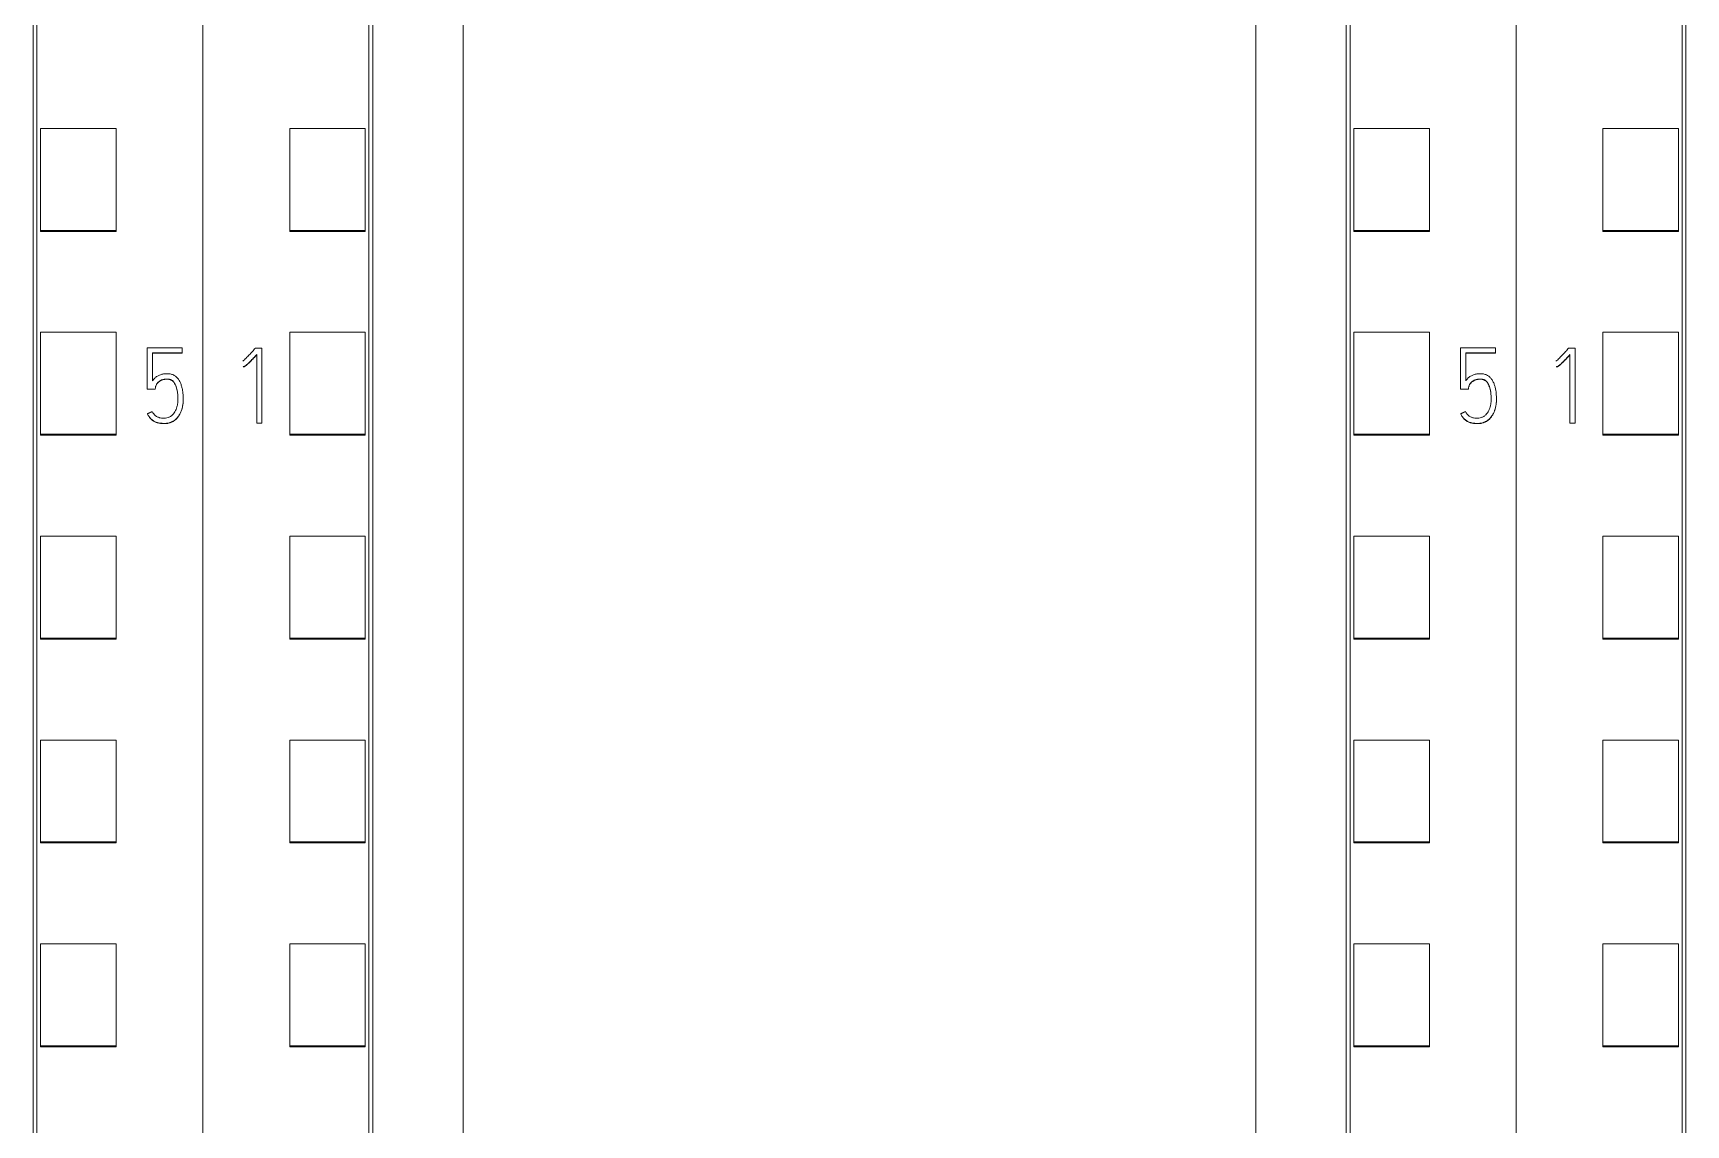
# Model space of a CAD drawing. Header units: millimetres. Extents: x 4137 to 6698, y 1400 to 3585.
# Drawn here: x 5489.75 to 5533.55, y 3314.25 to 3343.19 of the extents above; entities that cross this region are included whole.
import ezdxf

# ---------------------------------------------------------------- set-up
doc = ezdxf.new("R2010")
doc.units = ezdxf.units.MM
doc.layers.add('000-PI-Oprema', color=30, linetype='Continuous', lineweight=5)

msp = doc.modelspace()

# ---------------------------------------------------------------- linework, layer by layer
at = {"layer": '000-PI-Oprema', "color": 0, "linetype": 'ByBlock', "lineweight": 0}
for p, q in [((5494.248, 3360.459), (5494.248, 3247.041)), ((5494.248, 3360.459), (5494.248, 3247.041)), ((5529.048, 3360.459), (5529.048, 3247.041)), ((5529.048, 3360.459), (5529.048, 3247.041)), ((5489.848, 3249.363), (5489.848, 3358.178)), ((5498.648, 3358.178), (5498.648, 3249.363)), ((5524.648, 3249.363), (5524.648, 3358.178)), ((5533.448, 3358.178), (5533.448, 3249.363)), ((5489.948, 3337.956), (5489.948, 3340.659)), ((5489.948, 3340.659), (5491.948, 3340.659)), ((5491.948, 3337.956), (5491.948, 3340.659)), ((5496.548, 3337.956), (5496.548, 3340.659)), ((5498.548, 3340.659), (5496.548, 3340.659)), ((5498.548, 3337.956), (5498.548, 3340.659)), ((5524.748, 3337.956), (5524.748, 3340.659)), ((5524.748, 3340.659), (5526.748, 3340.659)), ((5526.748, 3337.956), (5526.748, 3340.659)), ((5531.348, 3337.956), (5531.348, 3340.659)), ((5533.348, 3340.659), (5531.348, 3340.659)), ((5533.348, 3337.956), (5533.348, 3340.659)), ((5489.948, 3337.956), (5491.948, 3337.956)), ((5489.948, 3337.927), (5489.948, 3337.956)), ((5489.948, 3337.927), (5491.948, 3337.927)), ((5491.948, 3337.927), (5491.948, 3337.956)), ((5496.548, 3337.927), (5496.548, 3337.956)), ((5498.548, 3337.956), (5496.548, 3337.956)), ((5498.548, 3337.927), (5496.548, 3337.927)), ((5498.548, 3337.927), (5498.548, 3337.956)), ((5524.748, 3337.956), (5526.748, 3337.956)), ((5524.748, 3337.927), (5524.748, 3337.956)), ((5524.748, 3337.927), (5526.748, 3337.927)), ((5526.748, 3337.927), (5526.748, 3337.956)), ((5531.348, 3337.927), (5531.348, 3337.956)), ((5533.348, 3337.956), (5531.348, 3337.956)), ((5533.348, 3337.927), (5531.348, 3337.927)), ((5533.348, 3337.927), (5533.348, 3337.956)), ((5489.948, 3332.555), (5489.948, 3335.257)), ((5489.948, 3335.257), (5491.948, 3335.257)), ((5491.948, 3332.555), (5491.948, 3335.257)), ((5496.548, 3332.555), (5496.548, 3335.257)), ((5498.548, 3335.257), (5496.548, 3335.257)), ((5498.548, 3332.555), (5498.548, 3335.257)), ((5524.748, 3332.555), (5524.748, 3335.257)), ((5524.748, 3335.257), (5526.748, 3335.257)), ((5526.748, 3332.555), (5526.748, 3335.257)), ((5531.348, 3332.555), (5531.348, 3335.257)), ((5533.348, 3335.257), (5531.348, 3335.257)), ((5533.348, 3332.555), (5533.348, 3335.257)), ((5492.775, 3334.848), (5492.775, 3333.754)), ((5493.699, 3334.848), (5492.775, 3334.848)), ((5492.914, 3333.975), (5492.914, 3334.71)), ((5492.914, 3334.71), (5493.699, 3334.71)), ((5493.699, 3334.704), (5492.914, 3334.704)), ((5493.699, 3334.71), (5493.699, 3334.848)), ((5493.699, 3334.71), (5493.699, 3334.704)), ((5495.814, 3334.837), (5495.639, 3334.837)), ((5495.675, 3334.666), (5495.675, 3332.853)), ((5495.814, 3332.853), (5495.814, 3334.837)), ((5527.575, 3334.848), (5527.575, 3333.754)), ((5528.499, 3334.848), (5527.575, 3334.848)), ((5527.714, 3333.975), (5527.714, 3334.71)), ((5527.714, 3334.71), (5528.499, 3334.71)), ((5528.499, 3334.704), (5527.714, 3334.704)), ((5528.499, 3334.71), (5528.499, 3334.848)), ((5528.499, 3334.71), (5528.499, 3334.704)), ((5530.614, 3334.837), (5530.439, 3334.837)), ((5530.475, 3334.666), (5530.475, 3332.853)), ((5530.614, 3332.853), (5530.614, 3334.837)), ((5492.775, 3333.754), (5492.775, 3333.748)), ((5492.775, 3333.754), (5492.986, 3333.754)), ((5492.986, 3333.748), (5492.775, 3333.748)), ((5492.986, 3333.754), (5492.986, 3333.748)), ((5527.575, 3333.754), (5527.575, 3333.748)), ((5527.575, 3333.754), (5527.786, 3333.754)), ((5527.786, 3333.748), (5527.575, 3333.748)), ((5527.786, 3333.754), (5527.786, 3333.748)), ((5493.726, 3333.49), (5493.726, 3333.496)), ((5528.526, 3333.49), (5528.526, 3333.496)), ((5492.78, 3333.099), (5492.78, 3333.093)), ((5495.675, 3332.853), (5495.814, 3332.853)), ((5495.675, 3332.853), (5495.675, 3332.847)), ((5495.814, 3332.847), (5495.675, 3332.847)), ((5495.814, 3332.853), (5495.814, 3332.847)), ((5527.58, 3333.099), (5527.58, 3333.093)), ((5530.475, 3332.853), (5530.614, 3332.853)), ((5530.475, 3332.853), (5530.475, 3332.847)), ((5530.614, 3332.847), (5530.475, 3332.847)), ((5530.614, 3332.853), (5530.614, 3332.847)), ((5489.948, 3332.527), (5489.948, 3332.555)), ((5489.948, 3332.555), (5491.948, 3332.555)), ((5489.948, 3332.527), (5491.948, 3332.527)), ((5491.948, 3332.527), (5491.948, 3332.555)), ((5496.548, 3332.527), (5496.548, 3332.555)), ((5498.548, 3332.555), (5496.548, 3332.555)), ((5498.548, 3332.527), (5496.548, 3332.527)), ((5498.548, 3332.527), (5498.548, 3332.555)), ((5524.748, 3332.527), (5524.748, 3332.555)), ((5524.748, 3332.555), (5526.748, 3332.555)), ((5524.748, 3332.527), (5526.748, 3332.527)), ((5526.748, 3332.527), (5526.748, 3332.555)), ((5531.348, 3332.527), (5531.348, 3332.555)), ((5533.348, 3332.555), (5531.348, 3332.555)), ((5533.348, 3332.527), (5531.348, 3332.527)), ((5533.348, 3332.527), (5533.348, 3332.555)), ((5489.948, 3327.153), (5489.948, 3329.856)), ((5489.948, 3329.856), (5491.948, 3329.856)), ((5491.948, 3327.153), (5491.948, 3329.856)), ((5496.548, 3327.153), (5496.548, 3329.856)), ((5498.548, 3329.856), (5496.548, 3329.856)), ((5498.548, 3327.153), (5498.548, 3329.856)), ((5524.748, 3327.153), (5524.748, 3329.856)), ((5524.748, 3329.856), (5526.748, 3329.856)), ((5526.748, 3327.153), (5526.748, 3329.856)), ((5531.348, 3327.153), (5531.348, 3329.856)), ((5533.348, 3329.856), (5531.348, 3329.856)), ((5533.348, 3327.153), (5533.348, 3329.856)), ((5489.948, 3327.127), (5489.948, 3327.153)), ((5489.948, 3327.153), (5491.948, 3327.153)), ((5489.948, 3327.127), (5491.948, 3327.127)), ((5491.948, 3327.127), (5491.948, 3327.153)), ((5496.548, 3327.127), (5496.548, 3327.153)), ((5498.548, 3327.153), (5496.548, 3327.153)), ((5498.548, 3327.127), (5496.548, 3327.127)), ((5498.548, 3327.127), (5498.548, 3327.153)), ((5524.748, 3327.127), (5524.748, 3327.153)), ((5524.748, 3327.153), (5526.748, 3327.153)), ((5524.748, 3327.127), (5526.748, 3327.127)), ((5526.748, 3327.127), (5526.748, 3327.153)), ((5531.348, 3327.127), (5531.348, 3327.153)), ((5533.348, 3327.153), (5531.348, 3327.153)), ((5533.348, 3327.127), (5531.348, 3327.127)), ((5533.348, 3327.127), (5533.348, 3327.153)), ((5489.948, 3321.752), (5489.948, 3324.454)), ((5489.948, 3324.454), (5491.948, 3324.454)), ((5491.948, 3321.752), (5491.948, 3324.454)), ((5496.548, 3321.752), (5496.548, 3324.454)), ((5498.548, 3324.454), (5496.548, 3324.454)), ((5498.548, 3321.752), (5498.548, 3324.454)), ((5524.748, 3321.752), (5524.748, 3324.454)), ((5524.748, 3324.454), (5526.748, 3324.454)), ((5526.748, 3321.752), (5526.748, 3324.454)), ((5531.348, 3321.752), (5531.348, 3324.454)), ((5533.348, 3324.454), (5531.348, 3324.454)), ((5533.348, 3321.752), (5533.348, 3324.454)), ((5489.948, 3321.727), (5489.948, 3321.752)), ((5489.948, 3321.752), (5491.948, 3321.752)), ((5489.948, 3321.727), (5491.948, 3321.727)), ((5491.948, 3321.727), (5491.948, 3321.752)), ((5496.548, 3321.727), (5496.548, 3321.752)), ((5498.548, 3321.752), (5496.548, 3321.752)), ((5498.548, 3321.727), (5496.548, 3321.727)), ((5498.548, 3321.727), (5498.548, 3321.752)), ((5524.748, 3321.727), (5524.748, 3321.752)), ((5524.748, 3321.752), (5526.748, 3321.752)), ((5524.748, 3321.727), (5526.748, 3321.727)), ((5526.748, 3321.727), (5526.748, 3321.752)), ((5531.348, 3321.727), (5531.348, 3321.752)), ((5533.348, 3321.752), (5531.348, 3321.752)), ((5533.348, 3321.727), (5531.348, 3321.727)), ((5533.348, 3321.727), (5533.348, 3321.752)), ((5489.948, 3316.35), (5489.948, 3319.052)), ((5489.948, 3319.052), (5491.948, 3319.052)), ((5491.948, 3316.35), (5491.948, 3319.052)), ((5496.548, 3316.35), (5496.548, 3319.052)), ((5498.548, 3319.052), (5496.548, 3319.052)), ((5498.548, 3316.35), (5498.548, 3319.052)), ((5524.748, 3316.35), (5524.748, 3319.052)), ((5524.748, 3319.052), (5526.748, 3319.052)), ((5526.748, 3316.35), (5526.748, 3319.052)), ((5531.348, 3316.35), (5531.348, 3319.052)), ((5533.348, 3319.052), (5531.348, 3319.052)), ((5533.348, 3316.35), (5533.348, 3319.052)), ((5489.948, 3316.328), (5489.948, 3316.35)), ((5489.948, 3316.35), (5491.948, 3316.35)), ((5489.948, 3316.328), (5491.948, 3316.328)), ((5491.948, 3316.328), (5491.948, 3316.35)), ((5496.548, 3316.328), (5496.548, 3316.35)), ((5498.548, 3316.35), (5496.548, 3316.35)), ((5498.548, 3316.328), (5496.548, 3316.328)), ((5498.548, 3316.328), (5498.548, 3316.35)), ((5524.748, 3316.328), (5524.748, 3316.35)), ((5524.748, 3316.35), (5526.748, 3316.35)), ((5524.748, 3316.328), (5526.748, 3316.328)), ((5526.748, 3316.328), (5526.748, 3316.35)), ((5531.348, 3316.328), (5531.348, 3316.35)), ((5533.348, 3316.35), (5531.348, 3316.35)), ((5533.348, 3316.328), (5531.348, 3316.328)), ((5533.348, 3316.328), (5533.348, 3316.35))]:
    msp.add_line(p, q, dxfattribs=at)
for points, knots in [([(5489.748, 3249.078), (5489.748, 3252.418), (5489.748, 3260.383), (5489.748, 3273.023), (5489.748, 3288.509), (5489.748, 3302.803), (5489.748, 3317.013), (5489.748, 3331.58), (5489.748, 3345.75), (5489.748, 3355.32), (5489.748, 3358.364)], [0, 0, 0, 0, 0.091483, 0.21812, 0.346206, 0.515858, 0.610111, 0.736264, 0.916066, 1, 1, 1, 1]), ([(5498.748, 3358.364), (5498.748, 3355.32), (5498.748, 3345.75), (5498.748, 3331.58), (5498.748, 3317.013), (5498.748, 3302.803), (5498.748, 3288.509), (5498.748, 3273.023), (5498.748, 3260.383), (5498.748, 3252.418), (5498.748, 3249.078)], [0, 0, 0, 0, 0.083934, 0.263736, 0.389889, 0.484142, 0.653794, 0.78188, 0.908517, 1, 1, 1, 1]), ([(5524.548, 3249.078), (5524.548, 3252.418), (5524.548, 3260.383), (5524.548, 3273.023), (5524.548, 3288.509), (5524.548, 3302.803), (5524.548, 3317.013), (5524.548, 3331.58), (5524.548, 3345.75), (5524.548, 3355.32), (5524.548, 3358.364)], [0, 0, 0, 0, 0.091483, 0.21812, 0.346206, 0.515858, 0.610111, 0.736264, 0.916066, 1, 1, 1, 1]), ([(5533.548, 3358.364), (5533.548, 3355.32), (5533.548, 3345.75), (5533.548, 3331.58), (5533.548, 3317.013), (5533.548, 3302.803), (5533.548, 3288.509), (5533.548, 3273.023), (5533.548, 3260.383), (5533.548, 3252.418), (5533.548, 3249.078)], [0, 0, 0, 0, 0.083934, 0.263736, 0.389889, 0.484142, 0.653794, 0.78188, 0.908517, 1, 1, 1, 1]), ([(5501.148, 3355.298), (5501.148, 3353.275), (5501.148, 3344.726), (5501.148, 3331.58), (5501.148, 3317.013), (5501.148, 3302.803), (5501.148, 3288.509), (5501.148, 3273.023), (5501.148, 3260.265), (5501.148, 3251.383), (5501.148, 3247.126), (5501.148, 3246.328)], [0, 0, 0, 0, 0.055935, 0.236292, 0.362833, 0.457376, 0.627551, 0.756032, 0.883059, 0.978086, 1, 1, 1, 1]), ([(5522.148, 3355.298), (5522.148, 3353.275), (5522.148, 3344.726), (5522.148, 3331.58), (5522.148, 3317.013), (5522.148, 3302.803), (5522.148, 3288.509), (5522.148, 3273.023), (5522.148, 3260.265), (5522.148, 3251.383), (5522.148, 3247.126), (5522.148, 3246.328)], [0, 0, 0, 0, 0.055935, 0.236292, 0.362833, 0.457376, 0.627551, 0.756032, 0.883059, 0.978086, 1, 1, 1, 1]), ([(5495.639, 3334.837), (5495.613, 3334.807), (5495.586, 3334.777), (5495.532, 3334.718), (5495.504, 3334.689), (5495.463, 3334.645), (5495.449, 3334.631), (5495.421, 3334.602), (5495.407, 3334.587), (5495.379, 3334.559), (5495.364, 3334.545), (5495.334, 3334.518), (5495.319, 3334.505), (5495.303, 3334.492)], [0, 0, 0, 0, 0.25, 0.25, 0.5, 0.5, 0.625, 0.625, 0.75, 0.75, 0.875, 0.875, 1, 1, 1, 1]), ([(5495.312, 3334.345), (5495.317, 3334.345), (5495.322, 3334.346), (5495.332, 3334.348), (5495.337, 3334.35), (5495.347, 3334.353), (5495.352, 3334.355), (5495.361, 3334.361), (5495.365, 3334.363), (5495.378, 3334.372), (5495.386, 3334.378), (5495.402, 3334.391), (5495.409, 3334.398), (5495.433, 3334.418), (5495.447, 3334.432), (5495.477, 3334.46), (5495.492, 3334.474), (5495.535, 3334.518), (5495.563, 3334.547), (5495.62, 3334.606), (5495.648, 3334.636), (5495.675, 3334.666)], [0, 0, 0, 0, 0.03125, 0.03125, 0.0625, 0.0625, 0.09375, 0.09375, 0.125, 0.125, 0.1875, 0.1875, 0.25, 0.25, 0.375, 0.375, 0.5, 0.5, 0.75, 0.75, 1, 1, 1, 1]), ([(5495.675, 3334.66), (5495.648, 3334.63), (5495.62, 3334.6), (5495.563, 3334.541), (5495.535, 3334.512), (5495.491, 3334.468), (5495.477, 3334.454), (5495.447, 3334.426), (5495.432, 3334.412), (5495.409, 3334.391), (5495.402, 3334.385), (5495.386, 3334.372), (5495.377, 3334.366), (5495.365, 3334.357), (5495.361, 3334.354), (5495.352, 3334.349), (5495.347, 3334.347), (5495.338, 3334.343), (5495.332, 3334.342), (5495.322, 3334.34), (5495.317, 3334.339), (5495.312, 3334.339)], [0, 0, 0, 0, 0.25, 0.25, 0.5, 0.5, 0.625, 0.625, 0.75, 0.75, 0.8125, 0.8125, 0.875, 0.875, 0.90625, 0.90625, 0.9375, 0.9375, 0.96875, 0.96875, 1, 1, 1, 1]), ([(5530.439, 3334.837), (5530.413, 3334.807), (5530.386, 3334.777), (5530.332, 3334.718), (5530.304, 3334.689), (5530.263, 3334.645), (5530.249, 3334.631), (5530.221, 3334.602), (5530.207, 3334.587), (5530.179, 3334.559), (5530.164, 3334.545), (5530.134, 3334.518), (5530.119, 3334.505), (5530.103, 3334.492)], [0, 0, 0, 0, 0.25, 0.25, 0.5, 0.5, 0.625, 0.625, 0.75, 0.75, 0.875, 0.875, 1, 1, 1, 1]), ([(5530.112, 3334.345), (5530.117, 3334.345), (5530.122, 3334.346), (5530.132, 3334.348), (5530.137, 3334.35), (5530.147, 3334.353), (5530.152, 3334.355), (5530.161, 3334.361), (5530.165, 3334.363), (5530.178, 3334.372), (5530.186, 3334.378), (5530.202, 3334.391), (5530.209, 3334.398), (5530.233, 3334.418), (5530.247, 3334.432), (5530.277, 3334.46), (5530.292, 3334.474), (5530.335, 3334.518), (5530.363, 3334.547), (5530.42, 3334.606), (5530.448, 3334.636), (5530.475, 3334.666)], [0, 0, 0, 0, 0.03125, 0.03125, 0.0625, 0.0625, 0.09375, 0.09375, 0.125, 0.125, 0.1875, 0.1875, 0.25, 0.25, 0.375, 0.375, 0.5, 0.5, 0.75, 0.75, 1, 1, 1, 1]), ([(5530.475, 3334.66), (5530.448, 3334.63), (5530.42, 3334.6), (5530.363, 3334.541), (5530.335, 3334.512), (5530.291, 3334.468), (5530.277, 3334.454), (5530.247, 3334.426), (5530.232, 3334.412), (5530.209, 3334.391), (5530.202, 3334.385), (5530.186, 3334.372), (5530.177, 3334.366), (5530.165, 3334.357), (5530.161, 3334.354), (5530.152, 3334.349), (5530.147, 3334.347), (5530.138, 3334.343), (5530.132, 3334.342), (5530.122, 3334.34), (5530.117, 3334.339), (5530.112, 3334.339)], [0, 0, 0, 0, 0.25, 0.25, 0.5, 0.5, 0.625, 0.625, 0.75, 0.75, 0.8125, 0.8125, 0.875, 0.875, 0.90625, 0.90625, 0.9375, 0.9375, 0.96875, 0.96875, 1, 1, 1, 1]), ([(5492.78, 3333.099), (5492.793, 3333.073), (5492.806, 3333.047), (5492.83, 3333.012), (5492.839, 3333), (5492.858, 3332.978), (5492.868, 3332.967), (5492.89, 3332.948), (5492.901, 3332.938), (5492.924, 3332.921), (5492.936, 3332.913), (5492.961, 3332.898), (5492.974, 3332.892), (5493, 3332.879), (5493.014, 3332.874), (5493.042, 3332.865), (5493.056, 3332.861), (5493.084, 3332.854), (5493.098, 3332.851), (5493.127, 3332.847), (5493.142, 3332.846), (5493.164, 3332.845), (5493.171, 3332.844), (5493.186, 3332.843), (5493.193, 3332.843), (5493.215, 3332.842), (5493.23, 3332.842), (5493.259, 3332.843), (5493.273, 3332.844), (5493.302, 3332.847), (5493.317, 3332.85), (5493.346, 3332.856), (5493.36, 3332.86), (5493.402, 3332.873), (5493.429, 3332.885), (5493.467, 3332.907), (5493.48, 3332.915), (5493.504, 3332.932), (5493.515, 3332.941), (5493.537, 3332.96), (5493.548, 3332.97), (5493.568, 3332.992), (5493.577, 3333.003), (5493.604, 3333.038), (5493.62, 3333.062), (5493.641, 3333.101), (5493.648, 3333.114), (5493.66, 3333.14), (5493.666, 3333.154), (5493.682, 3333.195), (5493.691, 3333.222), (5493.706, 3333.278), (5493.711, 3333.307), (5493.718, 3333.35), (5493.72, 3333.364), (5493.723, 3333.393), (5493.724, 3333.408), (5493.726, 3333.452), (5493.727, 3333.481), (5493.726, 3333.539), (5493.724, 3333.597), (5493.718, 3333.655), (5493.711, 3333.713), (5493.706, 3333.742), (5493.696, 3333.784), (5493.693, 3333.799), (5493.685, 3333.827), (5493.681, 3333.841), (5493.667, 3333.883), (5493.657, 3333.91), (5493.637, 3333.95), (5493.63, 3333.963), (5493.615, 3333.988), (5493.607, 3334), (5493.582, 3334.035), (5493.562, 3334.057), (5493.518, 3334.096), (5493.493, 3334.113), (5493.454, 3334.132), (5493.44, 3334.138), (5493.412, 3334.147), (5493.397, 3334.151), (5493.368, 3334.156), (5493.354, 3334.158), (5493.324, 3334.16), (5493.309, 3334.161), (5493.28, 3334.16), (5493.265, 3334.159), (5493.236, 3334.157), (5493.222, 3334.155), (5493.193, 3334.151), (5493.178, 3334.148), (5493.15, 3334.141), (5493.135, 3334.137), (5493.108, 3334.127), (5493.094, 3334.122), (5493.067, 3334.109), (5493.055, 3334.102), (5493.029, 3334.087), (5493.017, 3334.078), (5492.993, 3334.061), (5492.982, 3334.051), (5492.961, 3334.031), (5492.951, 3334.021), (5492.931, 3333.999), (5492.922, 3333.987), (5492.914, 3333.975)], [0, 0, 0, 0, 0.03125, 0.03125, 0.046875, 0.046875, 0.0625, 0.0625, 0.078125, 0.078125, 0.09375, 0.09375, 0.109375, 0.109375, 0.125, 0.125, 0.140625, 0.140625, 0.15625, 0.15625, 0.171875, 0.171875, 0.179687, 0.179687, 0.1875, 0.1875, 0.203125, 0.203125, 0.21875, 0.21875, 0.234375, 0.234375, 0.25, 0.25, 0.28125, 0.28125, 0.296875, 0.296875, 0.3125, 0.3125, 0.328125, 0.328125, 0.34375, 0.34375, 0.375, 0.375, 0.390625, 0.390625, 0.40625, 0.40625, 0.4375, 0.4375, 0.46875, 0.46875, 0.484375, 0.484375, 0.5, 0.5, 0.53125, 0.53125, 0.5625, 0.59375, 0.59375, 0.625, 0.625, 0.640625, 0.640625, 0.65625, 0.65625, 0.6875, 0.6875, 0.703125, 0.703125, 0.71875, 0.71875, 0.75, 0.75, 0.78125, 0.78125, 0.796875, 0.796875, 0.8125, 0.8125, 0.828125, 0.828125, 0.84375, 0.84375, 0.859375, 0.859375, 0.875, 0.875, 0.890625, 0.890625, 0.90625, 0.90625, 0.921875, 0.921875, 0.9375, 0.9375, 0.953125, 0.953125, 0.96875, 0.96875, 0.984375, 0.984375, 1, 1, 1, 1]), ([(5527.58, 3333.099), (5527.593, 3333.073), (5527.606, 3333.047), (5527.63, 3333.012), (5527.639, 3333), (5527.658, 3332.978), (5527.668, 3332.967), (5527.69, 3332.948), (5527.701, 3332.938), (5527.724, 3332.921), (5527.736, 3332.913), (5527.761, 3332.898), (5527.774, 3332.892), (5527.8, 3332.879), (5527.814, 3332.874), (5527.842, 3332.865), (5527.856, 3332.861), (5527.884, 3332.854), (5527.898, 3332.851), (5527.927, 3332.847), (5527.942, 3332.846), (5527.964, 3332.845), (5527.971, 3332.844), (5527.986, 3332.843), (5527.993, 3332.843), (5528.015, 3332.842), (5528.03, 3332.842), (5528.059, 3332.843), (5528.073, 3332.844), (5528.102, 3332.847), (5528.117, 3332.85), (5528.146, 3332.856), (5528.16, 3332.86), (5528.202, 3332.873), (5528.229, 3332.885), (5528.267, 3332.907), (5528.28, 3332.915), (5528.304, 3332.932), (5528.315, 3332.941), (5528.337, 3332.96), (5528.348, 3332.97), (5528.368, 3332.992), (5528.377, 3333.003), (5528.404, 3333.038), (5528.42, 3333.062), (5528.441, 3333.101), (5528.448, 3333.114), (5528.46, 3333.14), (5528.466, 3333.154), (5528.482, 3333.195), (5528.491, 3333.222), (5528.506, 3333.278), (5528.511, 3333.307), (5528.518, 3333.35), (5528.52, 3333.364), (5528.523, 3333.393), (5528.524, 3333.408), (5528.526, 3333.452), (5528.527, 3333.481), (5528.526, 3333.539), (5528.524, 3333.597), (5528.518, 3333.655), (5528.511, 3333.713), (5528.506, 3333.742), (5528.496, 3333.784), (5528.493, 3333.799), (5528.485, 3333.827), (5528.481, 3333.841), (5528.467, 3333.883), (5528.457, 3333.91), (5528.437, 3333.95), (5528.43, 3333.963), (5528.415, 3333.988), (5528.407, 3334), (5528.382, 3334.035), (5528.362, 3334.057), (5528.318, 3334.096), (5528.293, 3334.113), (5528.254, 3334.132), (5528.24, 3334.138), (5528.212, 3334.147), (5528.197, 3334.151), (5528.168, 3334.156), (5528.154, 3334.158), (5528.124, 3334.16), (5528.109, 3334.161), (5528.08, 3334.16), (5528.065, 3334.159), (5528.036, 3334.157), (5528.022, 3334.155), (5527.993, 3334.151), (5527.978, 3334.148), (5527.95, 3334.141), (5527.935, 3334.137), (5527.908, 3334.127), (5527.894, 3334.122), (5527.867, 3334.109), (5527.855, 3334.102), (5527.829, 3334.087), (5527.817, 3334.078), (5527.793, 3334.061), (5527.782, 3334.051), (5527.761, 3334.031), (5527.751, 3334.021), (5527.731, 3333.999), (5527.722, 3333.987), (5527.714, 3333.975)], [0, 0, 0, 0, 0.03125, 0.03125, 0.046875, 0.046875, 0.0625, 0.0625, 0.078125, 0.078125, 0.09375, 0.09375, 0.109375, 0.109375, 0.125, 0.125, 0.140625, 0.140625, 0.15625, 0.15625, 0.171875, 0.171875, 0.179687, 0.179687, 0.1875, 0.1875, 0.203125, 0.203125, 0.21875, 0.21875, 0.234375, 0.234375, 0.25, 0.25, 0.28125, 0.28125, 0.296875, 0.296875, 0.3125, 0.3125, 0.328125, 0.328125, 0.34375, 0.34375, 0.375, 0.375, 0.390625, 0.390625, 0.40625, 0.40625, 0.4375, 0.4375, 0.46875, 0.46875, 0.484375, 0.484375, 0.5, 0.5, 0.53125, 0.53125, 0.5625, 0.59375, 0.59375, 0.625, 0.625, 0.640625, 0.640625, 0.65625, 0.65625, 0.6875, 0.6875, 0.703125, 0.703125, 0.71875, 0.71875, 0.75, 0.75, 0.78125, 0.78125, 0.796875, 0.796875, 0.8125, 0.8125, 0.828125, 0.828125, 0.84375, 0.84375, 0.859375, 0.859375, 0.875, 0.875, 0.890625, 0.890625, 0.90625, 0.90625, 0.921875, 0.921875, 0.9375, 0.9375, 0.953125, 0.953125, 0.96875, 0.96875, 0.984375, 0.984375, 1, 1, 1, 1]), ([(5492.986, 3333.754), (5492.987, 3333.777), (5492.99, 3333.8), (5492.999, 3333.834), (5493.002, 3333.845), (5493.012, 3333.866), (5493.017, 3333.876), (5493.029, 3333.896), (5493.036, 3333.905), (5493.047, 3333.918), (5493.051, 3333.922), (5493.059, 3333.931), (5493.064, 3333.935), (5493.085, 3333.954), (5493.104, 3333.968), (5493.134, 3333.985), (5493.145, 3333.99), (5493.166, 3333.999), (5493.177, 3334.003), (5493.21, 3334.012), (5493.233, 3334.016), (5493.268, 3334.019), (5493.279, 3334.02), (5493.303, 3334.019), (5493.314, 3334.019), (5493.349, 3334.015), (5493.372, 3334.011), (5493.399, 3334), (5493.404, 3333.998), (5493.415, 3333.993), (5493.42, 3333.99), (5493.434, 3333.981), (5493.443, 3333.974), (5493.456, 3333.963), (5493.46, 3333.958), (5493.468, 3333.95), (5493.48, 3333.937), (5493.49, 3333.923), (5493.502, 3333.903), (5493.508, 3333.893), (5493.518, 3333.873), (5493.523, 3333.862), (5493.536, 3333.83), (5493.543, 3333.809), (5493.557, 3333.765), (5493.562, 3333.743), (5493.569, 3333.709), (5493.571, 3333.697), (5493.575, 3333.675), (5493.58, 3333.641), (5493.583, 3333.607), (5493.585, 3333.561), (5493.586, 3333.539), (5493.587, 3333.471), (5493.586, 3333.425), (5493.579, 3333.369), (5493.577, 3333.357), (5493.573, 3333.335), (5493.571, 3333.323), (5493.563, 3333.29), (5493.557, 3333.267), (5493.542, 3333.224), (5493.534, 3333.202), (5493.513, 3333.161), (5493.501, 3333.141), (5493.475, 3333.104), (5493.46, 3333.086), (5493.435, 3333.062), (5493.426, 3333.054), (5493.408, 3333.04), (5493.398, 3333.033), (5493.379, 3333.021), (5493.369, 3333.015), (5493.347, 3333.006), (5493.336, 3333.002), (5493.303, 3332.992), (5493.28, 3332.988), (5493.246, 3332.984), (5493.234, 3332.983), (5493.211, 3332.983), (5493.199, 3332.983), (5493.165, 3332.984), (5493.142, 3332.986), (5493.108, 3332.993), (5493.097, 3332.996), (5493.074, 3333.003), (5493.063, 3333.007), (5493.042, 3333.017), (5493.032, 3333.022), (5493.012, 3333.034), (5493.002, 3333.041), (5492.974, 3333.062), (5492.958, 3333.079), (5492.937, 3333.106), (5492.93, 3333.116), (5492.918, 3333.136), (5492.913, 3333.147), (5492.908, 3333.157)], [0, 0, 0, 0, 0.03125, 0.03125, 0.046875, 0.046875, 0.0625, 0.0625, 0.078125, 0.078125, 0.085937, 0.085937, 0.09375, 0.09375, 0.125, 0.125, 0.140625, 0.140625, 0.15625, 0.15625, 0.1875, 0.1875, 0.203125, 0.203125, 0.21875, 0.21875, 0.25, 0.25, 0.257812, 0.257812, 0.265625, 0.265625, 0.28125, 0.28125, 0.289062, 0.289062, 0.296875, 0.3125, 0.3125, 0.328125, 0.328125, 0.34375, 0.34375, 0.375, 0.375, 0.40625, 0.40625, 0.421875, 0.421875, 0.4375, 0.46875, 0.46875, 0.5, 0.5, 0.5625, 0.5625, 0.578125, 0.578125, 0.59375, 0.59375, 0.625, 0.625, 0.65625, 0.65625, 0.6875, 0.6875, 0.71875, 0.71875, 0.734375, 0.734375, 0.75, 0.75, 0.765625, 0.765625, 0.78125, 0.78125, 0.8125, 0.8125, 0.828125, 0.828125, 0.84375, 0.84375, 0.875, 0.875, 0.890625, 0.890625, 0.90625, 0.90625, 0.921875, 0.921875, 0.9375, 0.9375, 0.96875, 0.96875, 0.984375, 0.984375, 1, 1, 1, 1]), ([(5493.587, 3333.491), (5493.587, 3333.496), (5493.587, 3333.501), (5493.586, 3333.529), (5493.586, 3333.552), (5493.583, 3333.597), (5493.581, 3333.619), (5493.573, 3333.687), (5493.564, 3333.732), (5493.545, 3333.798), (5493.537, 3333.82), (5493.52, 3333.863), (5493.51, 3333.883), (5493.492, 3333.913), (5493.486, 3333.923), (5493.471, 3333.941), (5493.463, 3333.95), (5493.446, 3333.966), (5493.437, 3333.973), (5493.423, 3333.982), (5493.417, 3333.985), (5493.407, 3333.991), (5493.402, 3333.993), (5493.385, 3334), (5493.374, 3334.003), (5493.352, 3334.008), (5493.34, 3334.01), (5493.317, 3334.013), (5493.305, 3334.013), (5493.282, 3334.014), (5493.27, 3334.013), (5493.247, 3334.011), (5493.235, 3334.01), (5493.212, 3334.006), (5493.178, 3333.998), (5493.146, 3333.985), (5493.116, 3333.968), (5493.106, 3333.962), (5493.087, 3333.948), (5493.078, 3333.941), (5493.06, 3333.926), (5493.052, 3333.917), (5493.041, 3333.904), (5493.037, 3333.9), (5493.03, 3333.89), (5493.027, 3333.885), (5493.017, 3333.871), (5493.012, 3333.861), (5493.003, 3333.839), (5492.999, 3333.828), (5492.99, 3333.794), (5492.987, 3333.771), (5492.986, 3333.748)], [0, 0, 0, 0, 0.013624, 0.013624, 0.075273, 0.075273, 0.136921, 0.136921, 0.260218, 0.260218, 0.321867, 0.321867, 0.383515, 0.383515, 0.414339, 0.414339, 0.445164, 0.445164, 0.475988, 0.475988, 0.4914, 0.4914, 0.506812, 0.506812, 0.537636, 0.537636, 0.568461, 0.568461, 0.599285, 0.599285, 0.630109, 0.630109, 0.660933, 0.660933, 0.691758, 0.753406, 0.753406, 0.78423, 0.78423, 0.815055, 0.815055, 0.845879, 0.845879, 0.861291, 0.861291, 0.876703, 0.876703, 0.907527, 0.907527, 0.938352, 0.938352, 1, 1, 1, 1]), ([(5527.786, 3333.754), (5527.787, 3333.777), (5527.79, 3333.8), (5527.799, 3333.834), (5527.802, 3333.845), (5527.812, 3333.866), (5527.817, 3333.876), (5527.829, 3333.896), (5527.836, 3333.905), (5527.847, 3333.918), (5527.851, 3333.922), (5527.859, 3333.931), (5527.864, 3333.935), (5527.885, 3333.954), (5527.904, 3333.968), (5527.934, 3333.985), (5527.945, 3333.99), (5527.966, 3333.999), (5527.977, 3334.003), (5528.01, 3334.012), (5528.033, 3334.016), (5528.068, 3334.019), (5528.079, 3334.02), (5528.103, 3334.019), (5528.114, 3334.019), (5528.149, 3334.015), (5528.172, 3334.011), (5528.199, 3334), (5528.204, 3333.998), (5528.215, 3333.993), (5528.22, 3333.99), (5528.234, 3333.981), (5528.243, 3333.974), (5528.256, 3333.963), (5528.26, 3333.958), (5528.268, 3333.95), (5528.28, 3333.937), (5528.29, 3333.923), (5528.302, 3333.903), (5528.308, 3333.893), (5528.318, 3333.873), (5528.323, 3333.862), (5528.336, 3333.83), (5528.343, 3333.809), (5528.357, 3333.765), (5528.362, 3333.743), (5528.369, 3333.709), (5528.371, 3333.697), (5528.375, 3333.675), (5528.38, 3333.641), (5528.383, 3333.607), (5528.385, 3333.561), (5528.386, 3333.539), (5528.387, 3333.471), (5528.386, 3333.425), (5528.379, 3333.369), (5528.377, 3333.357), (5528.373, 3333.335), (5528.371, 3333.323), (5528.363, 3333.29), (5528.357, 3333.267), (5528.342, 3333.224), (5528.334, 3333.202), (5528.313, 3333.161), (5528.301, 3333.141), (5528.275, 3333.104), (5528.26, 3333.086), (5528.235, 3333.062), (5528.226, 3333.054), (5528.208, 3333.04), (5528.198, 3333.033), (5528.179, 3333.021), (5528.169, 3333.015), (5528.147, 3333.006), (5528.136, 3333.002), (5528.103, 3332.992), (5528.08, 3332.988), (5528.046, 3332.984), (5528.034, 3332.983), (5528.011, 3332.983), (5527.999, 3332.983), (5527.965, 3332.984), (5527.942, 3332.986), (5527.908, 3332.993), (5527.897, 3332.996), (5527.874, 3333.003), (5527.863, 3333.007), (5527.842, 3333.017), (5527.832, 3333.022), (5527.812, 3333.034), (5527.802, 3333.041), (5527.774, 3333.062), (5527.758, 3333.079), (5527.737, 3333.106), (5527.73, 3333.116), (5527.718, 3333.136), (5527.713, 3333.147), (5527.708, 3333.157)], [0, 0, 0, 0, 0.03125, 0.03125, 0.046875, 0.046875, 0.0625, 0.0625, 0.078125, 0.078125, 0.085937, 0.085937, 0.09375, 0.09375, 0.125, 0.125, 0.140625, 0.140625, 0.15625, 0.15625, 0.1875, 0.1875, 0.203125, 0.203125, 0.21875, 0.21875, 0.25, 0.25, 0.257812, 0.257812, 0.265625, 0.265625, 0.28125, 0.28125, 0.289062, 0.289062, 0.296875, 0.3125, 0.3125, 0.328125, 0.328125, 0.34375, 0.34375, 0.375, 0.375, 0.40625, 0.40625, 0.421875, 0.421875, 0.4375, 0.46875, 0.46875, 0.5, 0.5, 0.5625, 0.5625, 0.578125, 0.578125, 0.59375, 0.59375, 0.625, 0.625, 0.65625, 0.65625, 0.6875, 0.6875, 0.71875, 0.71875, 0.734375, 0.734375, 0.75, 0.75, 0.765625, 0.765625, 0.78125, 0.78125, 0.8125, 0.8125, 0.828125, 0.828125, 0.84375, 0.84375, 0.875, 0.875, 0.890625, 0.890625, 0.90625, 0.90625, 0.921875, 0.921875, 0.9375, 0.9375, 0.96875, 0.96875, 0.984375, 0.984375, 1, 1, 1, 1]), ([(5528.387, 3333.491), (5528.387, 3333.496), (5528.387, 3333.501), (5528.386, 3333.529), (5528.386, 3333.552), (5528.383, 3333.597), (5528.381, 3333.619), (5528.373, 3333.687), (5528.364, 3333.732), (5528.345, 3333.798), (5528.337, 3333.82), (5528.32, 3333.863), (5528.31, 3333.883), (5528.292, 3333.913), (5528.286, 3333.923), (5528.271, 3333.941), (5528.263, 3333.95), (5528.246, 3333.966), (5528.237, 3333.973), (5528.223, 3333.982), (5528.217, 3333.985), (5528.207, 3333.991), (5528.202, 3333.993), (5528.185, 3334), (5528.174, 3334.003), (5528.152, 3334.008), (5528.14, 3334.01), (5528.117, 3334.013), (5528.105, 3334.013), (5528.082, 3334.014), (5528.07, 3334.013), (5528.047, 3334.011), (5528.035, 3334.01), (5528.012, 3334.006), (5527.978, 3333.998), (5527.946, 3333.985), (5527.916, 3333.968), (5527.906, 3333.962), (5527.887, 3333.948), (5527.878, 3333.941), (5527.86, 3333.926), (5527.852, 3333.917), (5527.841, 3333.904), (5527.837, 3333.9), (5527.83, 3333.89), (5527.827, 3333.885), (5527.817, 3333.871), (5527.812, 3333.861), (5527.803, 3333.839), (5527.799, 3333.828), (5527.79, 3333.794), (5527.787, 3333.771), (5527.786, 3333.748)], [0, 0, 0, 0, 0.013624, 0.013624, 0.075273, 0.075273, 0.136921, 0.136921, 0.260218, 0.260218, 0.321867, 0.321867, 0.383515, 0.383515, 0.414339, 0.414339, 0.445164, 0.445164, 0.475988, 0.475988, 0.4914, 0.4914, 0.506812, 0.506812, 0.537636, 0.537636, 0.568461, 0.568461, 0.599285, 0.599285, 0.630109, 0.630109, 0.660933, 0.660933, 0.691758, 0.753406, 0.753406, 0.78423, 0.78423, 0.815055, 0.815055, 0.845879, 0.845879, 0.861291, 0.861291, 0.876703, 0.876703, 0.907527, 0.907527, 0.938352, 0.938352, 1, 1, 1, 1]), ([(5493.726, 3333.49), (5493.726, 3333.468), (5493.726, 3333.447), (5493.724, 3333.397), (5493.721, 3333.368), (5493.715, 3333.325), (5493.713, 3333.311), (5493.707, 3333.282), (5493.704, 3333.267), (5493.693, 3333.225), (5493.685, 3333.197), (5493.664, 3333.142), (5493.652, 3333.116), (5493.624, 3333.064), (5493.609, 3333.039), (5493.583, 3333.004), (5493.573, 3332.992), (5493.554, 3332.971), (5493.543, 3332.96), (5493.511, 3332.93), (5493.487, 3332.913), (5493.45, 3332.89), (5493.437, 3332.883), (5493.41, 3332.871), (5493.396, 3332.865), (5493.354, 3332.851), (5493.326, 3332.844), (5493.282, 3332.838), (5493.267, 3332.837), (5493.238, 3332.836), (5493.223, 3332.836), (5493.194, 3332.837), (5493.179, 3332.838), (5493.15, 3332.839), (5493.135, 3332.84), (5493.106, 3332.844), (5493.092, 3332.846), (5493.063, 3332.853), (5493.048, 3332.857), (5493.02, 3332.866), (5493.006, 3332.871), (5492.98, 3332.882), (5492.966, 3332.889), (5492.941, 3332.904), (5492.928, 3332.912), (5492.904, 3332.93), (5492.893, 3332.939), (5492.871, 3332.958), (5492.861, 3332.969), (5492.841, 3332.991), (5492.832, 3333.003), (5492.807, 3333.04), (5492.793, 3333.066), (5492.78, 3333.093)], [0, 0, 0, 0, 0.044434, 0.044434, 0.104157, 0.104157, 0.134018, 0.134018, 0.16388, 0.16388, 0.223602, 0.223602, 0.283325, 0.283325, 0.343048, 0.343048, 0.37291, 0.37291, 0.402771, 0.402771, 0.462494, 0.462494, 0.492355, 0.492355, 0.522217, 0.522217, 0.58194, 0.58194, 0.611801, 0.611801, 0.641663, 0.641663, 0.671524, 0.671524, 0.701386, 0.701386, 0.731247, 0.731247, 0.761108, 0.761108, 0.79097, 0.79097, 0.820831, 0.820831, 0.850693, 0.850693, 0.880554, 0.880554, 0.910416, 0.910416, 0.940277, 0.940277, 1, 1, 1, 1]), ([(5528.526, 3333.49), (5528.526, 3333.468), (5528.526, 3333.447), (5528.524, 3333.397), (5528.521, 3333.368), (5528.515, 3333.325), (5528.513, 3333.311), (5528.507, 3333.282), (5528.504, 3333.267), (5528.493, 3333.225), (5528.485, 3333.197), (5528.464, 3333.142), (5528.452, 3333.116), (5528.424, 3333.064), (5528.409, 3333.039), (5528.383, 3333.004), (5528.373, 3332.992), (5528.354, 3332.971), (5528.343, 3332.96), (5528.311, 3332.93), (5528.287, 3332.913), (5528.25, 3332.89), (5528.237, 3332.883), (5528.21, 3332.871), (5528.196, 3332.865), (5528.154, 3332.851), (5528.126, 3332.844), (5528.082, 3332.838), (5528.067, 3332.837), (5528.038, 3332.836), (5528.023, 3332.836), (5527.994, 3332.837), (5527.979, 3332.838), (5527.95, 3332.839), (5527.935, 3332.84), (5527.906, 3332.844), (5527.892, 3332.846), (5527.863, 3332.853), (5527.848, 3332.857), (5527.82, 3332.866), (5527.806, 3332.871), (5527.78, 3332.882), (5527.766, 3332.889), (5527.741, 3332.904), (5527.728, 3332.912), (5527.704, 3332.93), (5527.693, 3332.939), (5527.671, 3332.958), (5527.661, 3332.969), (5527.641, 3332.991), (5527.632, 3333.003), (5527.607, 3333.04), (5527.593, 3333.066), (5527.58, 3333.093)], [0, 0, 0, 0, 0.044434, 0.044434, 0.104157, 0.104157, 0.134018, 0.134018, 0.16388, 0.16388, 0.223602, 0.223602, 0.283325, 0.283325, 0.343048, 0.343048, 0.37291, 0.37291, 0.402771, 0.402771, 0.462494, 0.462494, 0.492355, 0.492355, 0.522217, 0.522217, 0.58194, 0.58194, 0.611801, 0.611801, 0.641663, 0.641663, 0.671524, 0.671524, 0.701386, 0.701386, 0.731247, 0.731247, 0.761108, 0.761108, 0.79097, 0.79097, 0.820831, 0.820831, 0.850693, 0.850693, 0.880554, 0.880554, 0.910416, 0.910416, 0.940277, 0.940277, 1, 1, 1, 1])]:
    msp.add_open_spline(points, degree=3, knots=knots, dxfattribs=at)
for points in [[(5492.908, 3333.157), (5492.844, 3333.128), (5492.78, 3333.099)], [(5527.708, 3333.157), (5527.644, 3333.128), (5527.58, 3333.099)]]:
    msp.add_rational_spline(points, [0.500000038028, 0.499999961972, 0.500000038028], degree=2, dxfattribs=at)

doc.saveas('drawing.dxf')
